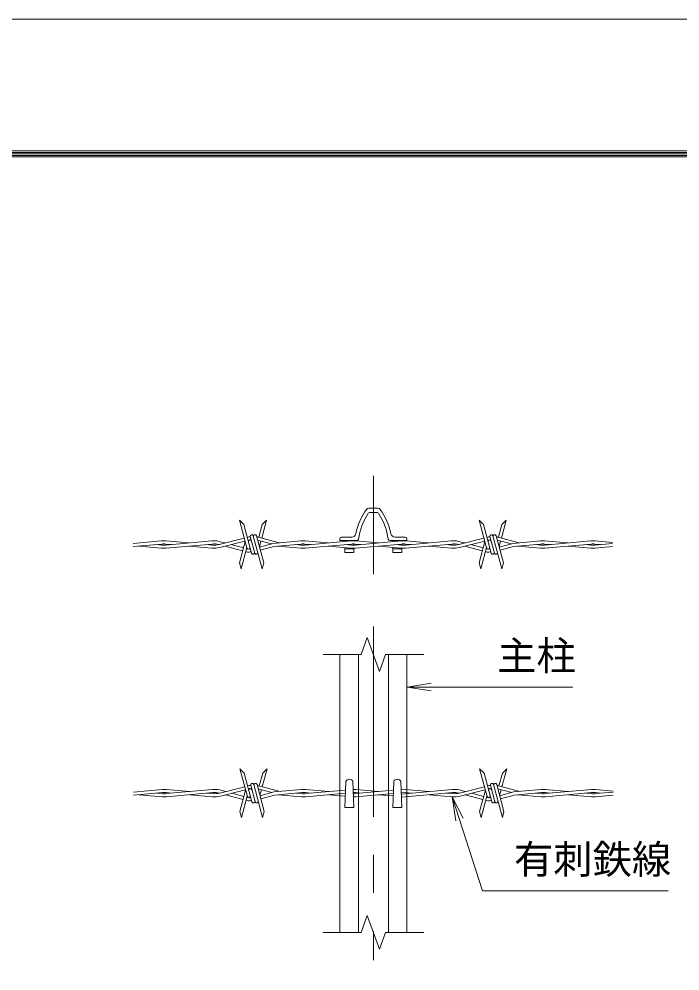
# Model space of a CAD drawing. Units: millimetres, scale not verified. Extents: x -4200 to 4200, y -2970 to 2970.
# Drawn here: x 1462 to 2565, y 1381 to 2970 of the extents above; entities that cross this region are included whole.
import ezdxf
from ezdxf.enums import TextEntityAlignment as Align

# ---------------------------------------------------------------- set-up
doc = ezdxf.new("R2010")
doc.units = ezdxf.units.MM
doc.header["$LTSCALE"] = 10
doc.linetypes.add('USER1', pattern=[50.8, 31.75, -6.35, 6.35, -6.35])
for name, color, linetype, lineweight in [('0-0_D-STR1', 1, 'Continuous', 18), ('0-1_D-BMK', 2, 'USER1', 13), ('0-2_D-STR-DIM', 7, 'Continuous', 13), ('0-3_D-STR3', 3, 'Continuous', 13), ('0-7_D-STR-TXT', 7, 'Continuous', 13), ('0-8_0', 7, 'Continuous', 18), ('0-B_D-TTL', 7, 'Continuous', 18)]:
    doc.layers.add(name, color=color, linetype=linetype, lineweight=lineweight)
doc.styles.add('ＭＳ ゴシック', font='')
doc.styles.get('ＭＳ ゴシック').set_extended_font_data('MS Gothic')

# ---------------------------------------------------------------- blocks, each defined once
blk = doc.blocks.new('_Open')
at = {"layer": '0-8_0'}
blk.add_line((-10, 1.667), (0, 0), dxfattribs=at)
blk.add_lwpolyline([(-10, -1.667), (0, 0), (-10, 0)], dxfattribs=at)

msp = doc.modelspace()

# ---------------------------------------------------------------- linework, layer by layer
at = {"layer": '0-0_D-STR1'}
for p, q in [((2060.8, 2153.49), (2045.85, 2153.49)), ((2058.33, 2146.49), (2048.32, 2146.49)), ((2053.32, 2153.49), (2060.8, 2153.49)), ((2053.32, 2146.49), (2058.33, 2146.49)), ((1997.32, 2099.49), (1997.32, 2102.49)), ((1997.32, 2099.49), (2025.64, 2099.49)), ((2000.32, 2105.49), (2017.19, 2105.49)), ((2005.82, 2098.06), (2005.82, 2099.49)), ((2020.82, 2099.14), (2020.82, 2099.49)), ((2023.13, 2099.49), (2025.64, 2099.49)), ((2081, 2099.49), (2109.32, 2099.49)), ((2085.82, 2097.72), (2085.82, 2099.49)), ((2089.46, 2105.49), (2106.32, 2105.49)), ((2100.82, 2099.06), (2100.82, 2099.49)), ((2109.32, 2099.49), (2109.32, 2102.49)), ((2020.82, 2085.49), (2005.82, 2085.49)), ((2020.82, 2091.97), (2020.82, 2093.94)), ((2020.82, 2079.49), (2020.82, 2086.77)), ((2085.82, 2079.49), (2085.82, 2088.19)), ((2085.82, 2085.49), (2100.82, 2085.49)), ((2085.82, 2085.49), (2100.82, 2085.49)), ((2100.82, 2092.07), (2100.82, 2093.84)), ((2100.82, 2079.49), (2100.82, 2086.85)), ((2085.82, 2079.49), (2100.82, 2079.49)), ((1997.32, 1909.49), (1997.32, 1445.66)), ((2028.32, 1909.49), (2028.32, 1445.66)), ((2078.32, 1445.66), (2078.32, 1909.49)), ((2109.32, 1445.66), (2109.32, 1909.49)), ((2007.32, 1697.24), (2005.82, 1654.24)), ((2019.32, 1697.24), (2020.82, 1654.24)), ((2087.32, 1697.24), (2085.82, 1654.24)), ((2099.32, 1697.24), (2100.82, 1654.24)), ((2020.82, 1654.24), (2005.82, 1654.24)), ((2085.82, 1654.24), (2100.82, 1654.24))]:
    msp.add_line(p, q, dxfattribs=at)
msp.add_lwpolyline([(2020.82, 2079.49), (2005.82, 2079.49), (2005.82, 2087.85)], dxfattribs=at)
for centre, radius, start, end in [((2127.82, 2089.49), 106, 144.25644, 168.25596), ((2127.82, 2089.49), 106, 144.25644, 168.25596), ((2045.85, 2148.49), 5, 90, 144.25644), ((2048.32, 2141.49), 5, 90, 146.81334), ((2058.33, 2141.49), 5, 33.18666, 90), ((2060.8, 2148.49), 5, 35.74356, 90), ((1978.82, 2089.49), 106, 11.74404, 35.74356), ((2127.82, 2089.49), 100, 146.81334, 172.74916), ((1978.82, 2089.49), 100, 7.25084, 33.18666), ((2000.32, 2102.49), 3, 90, 180), ((2017.19, 2112.49), 7, 270, 348.25596), ((2025.64, 2102.49), 3, 270, 352.74916), ((2081, 2102.49), 3, 187.25084, 270), ((2089.46, 2112.49), 7, 191.74404, 270), ((2106.32, 2102.49), 3, 0, 90), ((2013.32, 1694.74), 6.5, 22.61986, 157.38014), ((2093.32, 1694.74), 6.5, 22.61986, 157.38014)]:
    msp.add_arc(centre, radius, start, end, dxfattribs=at)
at = {"layer": '0-1_D-BMK'}
for p, q in [((2053.32, 2207.55), (2053.32, 2043.35)), ((2053.32, 1955.87), (2053.32, 1399.28))]:
    msp.add_line(p, q, dxfattribs=at)
at = {"layer": '0-2_D-STR-DIM'}
for p, q in [((2032.8, 1909.49), (2043.06, 1937.68)), ((2043.06, 1937.68), (2063.58, 1881.3)), ((2032.8, 1909.49), (1969.32, 1909.49)), ((2063.58, 1881.3), (2073.84, 1909.49)), ((2137.32, 1909.49), (2073.84, 1909.49)), ((2032.8, 1445.66), (2043.06, 1473.85)), ((2043.06, 1473.85), (2063.58, 1417.47)), ((2032.8, 1445.66), (1969.32, 1445.66)), ((2063.58, 1417.47), (2073.84, 1445.66)), ((2137.32, 1445.66), (2073.84, 1445.66))]:
    msp.add_line(p, q, dxfattribs=at)
at = {"layer": '0-3_D-STR3'}
for p, q in [((1842.21, 2087.17), (1829.77, 2133.58)), ((1837.12, 2126.23), (1829.77, 2133.58)), ((2242.21, 2087.17), (2229.77, 2133.58)), ((2237.12, 2126.23), (2229.77, 2133.58)), ((1837.12, 2126.23), (1849.92, 2078.47)), ((1867.74, 2126.23), (1862.07, 2105.08)), ((2237.12, 2126.23), (2249.92, 2078.47)), ((2267.74, 2126.23), (2262.07, 2105.08)), ((1700.06, 2099), (1652.43, 2094.74)), ((1783.88, 2099), (1706.73, 2092.09)), ((1707.19, 2099), (1745.53, 2095.57)), ((1796.04, 2093.03), (1837.78, 2103.67)), ((1797.32, 2087.99), (1839.13, 2098.65)), ((1845.34, 2105.6), (1842.83, 2104.93)), ((1844.17, 2099.94), (1846.72, 2100.59)), ((1847.9, 2106.09), (1855.3, 2078.47)), ((1849.48, 2100.19), (1848.03, 2100.58)), ((1852.93, 2107.44), (1867.69, 2052.33)), ((1870.38, 2062.38), (1858.31, 2107.44)), ((1883.24, 2094.03), (1860.25, 2100.19)), ((1860.73, 2100.06), (1860.51, 2099.24)), ((1896.72, 2095.8), (1861.03, 2105.37)), ((1865.75, 2098.72), (1863.2, 2089.19)), ((1932.43, 2099), (1886.4, 2094.88)), ((2016.24, 2099), (1939.09, 2092.09)), ((1939.56, 2099), (1977.9, 2095.57)), ((2100.06, 2099), (2022.91, 2092.09)), ((2023.37, 2099), (2061.72, 2095.57)), ((2183.88, 2099), (2106.73, 2092.09)), ((2107.19, 2099), (2145.53, 2095.57)), ((2196.04, 2093.03), (2237.78, 2103.67)), ((2197.32, 2087.99), (2239.13, 2098.65)), ((2245.34, 2105.6), (2242.83, 2104.93)), ((2244.17, 2099.94), (2246.72, 2100.59)), ((2247.9, 2106.09), (2255.3, 2078.47)), ((2249.48, 2100.19), (2248.03, 2100.58)), ((2252.93, 2107.44), (2267.69, 2052.33)), ((2270.38, 2062.38), (2258.31, 2107.44)), ((2283.24, 2094.03), (2260.25, 2100.19)), ((2260.73, 2100.06), (2260.51, 2099.24)), ((2296.72, 2095.8), (2261.03, 2105.37)), ((2265.75, 2098.72), (2263.2, 2089.19)), ((2332.43, 2099), (2286.4, 2094.88)), ((2416.24, 2099), (2339.09, 2092.09)), ((2339.56, 2099), (2351.42, 2097.93)), ((2339.56, 2099), (2377.9, 2095.57)), ((2423.37, 2099), (2452.43, 2096.4)), ((1700.52, 2093.82), (1652.43, 2089.51)), ((1700.06, 2086.91), (1661.72, 2090.34)), ((1690.89, 2092.96), (1700.52, 2092.09)), ((1716.35, 2092.96), (1706.73, 2093.82)), ((1784.34, 2093.82), (1707.19, 2086.91)), ((1783.88, 2086.91), (1745.53, 2090.34)), ((1774.71, 2092.96), (1784.34, 2092.09)), ((1805.91, 2095.55), (1799.97, 2097.14)), ((1835.16, 2082.33), (1805.88, 2090.18)), ((1836.51, 2087.35), (1816.17, 2092.8)), ((1842.03, 2087.84), (1832.51, 2052.33)), ((1844.04, 2085.33), (1841.53, 2086.01)), ((1847.9, 2086.01), (1845.39, 2085.33)), ((1886.4, 2094.88), (1863.33, 2088.7)), ((1864.68, 2083.67), (1887.31, 2089.74)), ((1887.31, 2089.74), (1932.89, 2093.82)), ((1932.43, 2086.91), (1894.08, 2090.34)), ((1923.26, 2092.96), (1932.89, 2092.09)), ((1948.72, 2092.96), (1939.09, 2093.82)), ((2016.71, 2093.82), (1939.56, 2086.91)), ((2016.24, 2086.91), (1977.9, 2090.34)), ((2007.08, 2092.96), (2016.71, 2092.09)), ((2032.54, 2092.96), (2022.91, 2093.82)), ((2100.52, 2093.82), (2023.37, 2086.91)), ((2100.06, 2086.91), (2061.72, 2090.34)), ((2090.89, 2092.96), (2100.52, 2092.09)), ((2116.35, 2092.96), (2106.73, 2093.82)), ((2184.34, 2093.82), (2107.19, 2086.91)), ((2183.88, 2086.91), (2145.53, 2090.34)), ((2174.71, 2092.96), (2184.34, 2092.09)), ((2205.91, 2095.55), (2199.97, 2097.14)), ((2235.16, 2082.33), (2205.88, 2090.18)), ((2236.51, 2087.35), (2216.17, 2092.8)), ((2242.03, 2087.84), (2232.51, 2052.33)), ((2244.04, 2085.33), (2241.53, 2086.01)), ((2247.9, 2086.01), (2245.39, 2085.33)), ((2286.4, 2094.88), (2263.33, 2088.7)), ((2264.68, 2083.67), (2287.31, 2089.74)), ((2287.31, 2089.74), (2332.89, 2093.82)), ((2332.43, 2086.91), (2294.08, 2090.34)), ((2323.26, 2092.96), (2332.89, 2092.09)), ((2348.72, 2092.96), (2339.09, 2093.82)), ((2348.72, 2092.96), (2339.09, 2093.82)), ((2351.42, 2093.2), (2339.09, 2092.09)), ((2416.71, 2093.82), (2339.56, 2086.91)), ((2351.42, 2087.98), (2339.56, 2086.91)), ((2416.24, 2086.91), (2377.9, 2090.34)), ((2407.08, 2092.96), (2416.71, 2092.09)), ((2452.43, 2094.74), (2422.91, 2092.09)), ((2432.54, 2092.96), (2422.91, 2093.82)), ((2452.43, 2089.51), (2423.37, 2086.91)), ((1840.19, 2080.98), (1841.82, 2080.55)), ((1849.25, 2080.98), (1847.62, 2080.55)), ((2240.19, 2080.98), (2241.82, 2080.55)), ((2249.25, 2080.98), (2247.62, 2080.55)), ((1870.38, 2062.38), (1867.69, 2052.33)), ((2270.38, 2062.38), (2267.69, 2052.33)), ((1843.1, 1672.23), (1830.66, 1718.64)), ((1838.01, 1711.29), (1830.66, 1718.64)), ((2243.1, 1672.23), (2230.66, 1718.64)), ((2238.01, 1711.29), (2230.66, 1718.64)), ((1838.01, 1711.29), (1850.81, 1663.53)), ((1868.63, 1711.29), (1862.96, 1690.15)), ((2238.01, 1711.29), (2250.81, 1663.53)), ((2268.63, 1711.29), (2262.96, 1690.15)), ((1796.93, 1678.1), (1838.67, 1688.74)), ((1846.23, 1690.66), (1843.72, 1689.99)), ((1845.06, 1685), (1847.61, 1685.65)), ((1848.79, 1691.16), (1856.19, 1663.53)), ((1850.37, 1685.25), (1848.92, 1685.64)), ((1853.82, 1692.5), (1868.58, 1637.39)), ((1871.27, 1647.44), (1859.2, 1692.5)), ((1884.13, 1679.09), (1861.14, 1685.25)), ((1861.62, 1685.12), (1861.4, 1684.3)), ((1897.61, 1680.86), (1861.92, 1690.43)), ((2099.76, 1684.8), (2146.42, 1680.63)), ((2196.93, 1678.1), (2238.67, 1688.74)), ((2246.23, 1690.66), (2243.72, 1689.99)), ((2245.06, 1685), (2247.61, 1685.65)), ((2248.79, 1691.16), (2256.19, 1663.53)), ((2250.37, 1685.25), (2248.92, 1685.64)), ((2253.82, 1692.5), (2268.58, 1637.39)), ((2271.27, 1647.44), (2259.2, 1692.5)), ((2284.13, 1679.09), (2261.14, 1685.25)), ((2261.62, 1685.12), (2261.4, 1684.3)), ((2297.61, 1680.86), (2261.92, 1690.43)), ((1700.95, 1684.06), (1653.32, 1679.8)), ((1701.41, 1678.88), (1653.32, 1674.58)), ((1700.95, 1671.98), (1662.61, 1675.41)), ((1691.78, 1678.02), (1701.41, 1677.16)), ((1784.77, 1684.06), (1707.62, 1677.16)), ((1717.24, 1678.02), (1707.62, 1678.88)), ((1708.08, 1684.06), (1746.42, 1680.63)), ((1785.23, 1678.88), (1708.08, 1671.98)), ((1784.77, 1671.98), (1746.42, 1675.41)), ((1775.6, 1678.02), (1785.23, 1677.16)), ((1798.21, 1673.06), (1840.02, 1683.71)), ((1806.8, 1680.61), (1800.86, 1682.2)), ((1836.05, 1667.39), (1806.77, 1675.24)), ((1837.4, 1672.41), (1817.06, 1677.86)), ((1842.92, 1672.91), (1833.4, 1637.39)), ((1844.93, 1670.39), (1842.42, 1671.07)), ((1848.79, 1671.07), (1846.28, 1670.39)), ((1866.64, 1683.78), (1864.09, 1674.25)), ((1887.29, 1679.94), (1864.22, 1673.76)), ((1865.57, 1668.74), (1888.2, 1674.8)), ((1933.32, 1684.06), (1887.29, 1679.94)), ((1888.2, 1674.8), (1933.78, 1678.88)), ((1933.32, 1671.98), (1894.97, 1675.41)), ((1924.15, 1678.02), (1933.78, 1677.16)), ((2006.83, 1683.14), (1939.98, 1677.16)), ((1949.61, 1678.02), (1939.98, 1678.88)), ((1940.45, 1684.06), (1978.79, 1680.63)), ((2006.65, 1677.9), (1940.45, 1671.98)), ((2006.47, 1672.93), (1978.79, 1675.41)), ((2086.82, 1682.79), (2023.8, 1677.16)), ((2033.43, 1678.02), (2023.8, 1678.88)), ((2024.26, 1684.06), (2062.61, 1680.63)), ((2086.64, 1677.56), (2024.26, 1671.98)), ((2086.49, 1673.27), (2062.61, 1675.41)), ((2117.24, 1678.02), (2099.94, 1679.57)), ((2184.77, 1684.06), (2100.05, 1676.48)), ((2185.23, 1678.88), (2100.23, 1671.27)), ((2184.77, 1671.98), (2146.42, 1675.41)), ((2175.6, 1678.02), (2185.23, 1677.16)), ((2198.21, 1673.06), (2240.02, 1683.71)), ((2206.8, 1680.61), (2200.86, 1682.2)), ((2236.05, 1667.39), (2206.77, 1675.24)), ((2237.4, 1672.41), (2217.06, 1677.86)), ((2242.92, 1672.91), (2233.4, 1637.39)), ((2244.93, 1670.39), (2242.42, 1671.07)), ((2248.79, 1671.07), (2246.28, 1670.39)), ((2266.64, 1683.78), (2264.09, 1674.25)), ((2287.29, 1679.94), (2264.22, 1673.76)), ((2265.57, 1668.74), (2288.2, 1674.8)), ((2333.32, 1684.06), (2287.29, 1679.94)), ((2288.2, 1674.8), (2333.78, 1678.88)), ((2333.32, 1671.98), (2294.97, 1675.41)), ((2324.15, 1678.02), (2333.78, 1677.16)), ((2417.13, 1684.06), (2339.98, 1677.16)), ((2349.61, 1678.02), (2339.98, 1678.88)), ((2349.61, 1678.02), (2339.98, 1678.88)), ((2352.31, 1678.26), (2339.98, 1677.16)), ((2340.45, 1684.06), (2352.31, 1683)), ((2340.45, 1684.06), (2378.79, 1680.63)), ((2417.6, 1678.88), (2340.45, 1671.98)), ((2352.31, 1673.04), (2340.45, 1671.98)), ((2417.13, 1671.98), (2378.79, 1675.41)), ((2407.97, 1678.02), (2417.6, 1677.16)), ((2453.32, 1679.8), (2423.8, 1677.16)), ((2433.43, 1678.02), (2423.8, 1678.88)), ((2424.26, 1684.06), (2453.32, 1681.46)), ((2453.32, 1674.58), (2424.26, 1671.98)), ((1841.08, 1666.04), (1842.71, 1665.61)), ((1850.14, 1666.04), (1848.51, 1665.61)), ((2241.08, 1666.04), (2242.71, 1665.61)), ((2250.14, 1666.04), (2248.51, 1665.61)), ((1871.27, 1647.44), (1868.58, 1637.39)), ((2271.27, 1647.44), (2268.58, 1637.39))]:
    msp.add_line(p, q, dxfattribs=at)
for points in [[(1867.74, 2126.23), (1875.09, 2133.58), (1867.1, 2103.74)], [(2267.74, 2126.23), (2275.09, 2133.58), (2267.1, 2103.74)], [(1839.33, 2097.89), (1829.82, 2062.38), (1832.51, 2052.33)], [(2239.33, 2097.89), (2229.82, 2062.38), (2232.51, 2052.33)], [(1868.63, 1711.29), (1875.98, 1718.64), (1867.99, 1688.8)], [(2268.63, 1711.29), (2275.98, 1718.64), (2267.99, 1688.8)], [(1840.22, 1682.95), (1830.71, 1647.44), (1833.4, 1637.39)], [(2240.22, 1682.95), (2230.71, 1647.44), (2233.4, 1637.39)]]:
    msp.add_lwpolyline(points, dxfattribs=at)
for centre, radius, start, end in [((1703.62, 2059.16), 40, 84.88752, 95), ((1787.44, 2059.16), 40, 71.7501, 95.11248), ((1847.36, 2098.07), 2.6, 15, 195), ((1847.36, 2098.07), 7.8, 85.52878, 105), ((1850.41, 2106.77), 2.6, 15, 195), ((1855.8, 2106.77), 2.6, 15, 195), ((1858.13, 2094.55), 11.2, 75, 86.73065), ((1935.99, 2059.16), 40, 84.88752, 95), ((2019.81, 2059.16), 40, 84.88752, 95), ((2103.62, 2059.16), 40, 84.88752, 95), ((2187.44, 2059.16), 40, 71.7501, 95.11248), ((2247.36, 2098.07), 2.6, 15, 195), ((2247.36, 2098.07), 7.8, 85.52878, 105), ((2250.41, 2106.77), 2.6, 15, 195), ((2255.8, 2106.77), 2.6, 15, 195), ((2258.13, 2094.55), 11.2, 75, 86.73065), ((2335.99, 2059.16), 40, 84.88752, 95), ((2335.99, 2059.16), 40, 84.88752, 95), ((2419.81, 2059.16), 40, 84.88752, 95), ((1703.62, 2126.76), 40, 265, 275.11248), ((1703.62, 2059.16), 34.8, 84.88752, 95), ((1703.62, 2126.76), 34.8, 265, 275.11248), ((1787.44, 2126.76), 40, 264.88752, 284.29953), ((1787.44, 2059.16), 34.8, 76.22606, 95.11248), ((1787.44, 2126.76), 34.8, 264.88752, 284.29953), ((1844.72, 2087.84), 2.6, 195, 15), ((1935.99, 2126.76), 40, 265, 275.11248), ((1935.99, 2059.16), 34.8, 84.88752, 95), ((1935.99, 2126.76), 34.8, 265, 275.11248), ((2019.81, 2126.76), 40, 265, 275.11248), ((2019.81, 2059.16), 34.8, 84.88752, 95), ((2019.81, 2126.76), 34.8, 265, 275.11248), ((2103.62, 2126.76), 40, 265, 275.11248), ((2103.62, 2059.16), 34.8, 84.88752, 95), ((2103.62, 2126.76), 34.8, 265, 275.11248), ((2187.44, 2126.76), 40, 264.88752, 284.29953), ((2187.44, 2059.16), 34.8, 76.22606, 95.11248), ((2187.44, 2126.76), 34.8, 264.88752, 284.29953), ((2244.72, 2087.84), 2.6, 195, 15), ((2335.99, 2126.76), 40, 265, 275.11248), ((2335.99, 2126.76), 40, 265, 275.11248), ((2335.99, 2059.16), 34.8, 84.88752, 95), ((2335.99, 2059.16), 34.8, 84.88752, 95), ((2335.99, 2126.76), 34.8, 265, 275.11248), ((2335.99, 2126.76), 34.8, 265, 275.11248), ((2419.81, 2126.76), 40, 265, 275.11248), ((2419.81, 2059.16), 34.8, 84.88752, 95), ((2419.81, 2126.76), 34.8, 265, 275.11248), ((1844.72, 2091.36), 11.2, 255, 285), ((1852.43, 2079.14), 2.6, 195, 15), ((1857.82, 2079.14), 2.6, 195, 15), ((2244.72, 2091.36), 11.2, 255, 285), ((2252.43, 2079.14), 2.6, 195, 15), ((2257.82, 2079.14), 2.6, 195, 15), ((1704.51, 1644.22), 40, 84.88752, 95), ((1788.33, 1644.22), 40, 71.7501, 95.11248), ((1848.25, 1683.13), 2.6, 15, 195), ((1848.25, 1683.13), 7.8, 85.52878, 105), ((1851.3, 1691.83), 2.6, 15, 195), ((1856.69, 1691.83), 2.6, 15, 195), ((1859.02, 1679.61), 11.2, 75, 86.73065), ((1936.88, 1644.22), 40, 84.88752, 95), ((2020.7, 1644.22), 40, 84.88752, 91.31965), ((2188.33, 1644.22), 40, 71.7501, 95.11248), ((2248.25, 1683.13), 2.6, 15, 195), ((2248.25, 1683.13), 7.8, 85.52878, 105), ((2251.3, 1691.83), 2.6, 15, 195), ((2256.69, 1691.83), 2.6, 15, 195), ((2259.02, 1679.61), 11.2, 75, 86.73065), ((2336.88, 1644.22), 40, 84.88752, 95), ((2336.88, 1644.22), 40, 84.88752, 95), ((2420.7, 1644.22), 40, 84.88752, 95), ((1704.51, 1711.82), 40, 265, 275.11248), ((1704.51, 1644.22), 34.8, 84.88752, 95), ((1704.51, 1711.82), 34.8, 265, 275.11248), ((1788.33, 1711.82), 40, 264.88752, 284.29953), ((1788.33, 1644.22), 34.8, 76.22606, 95.11248), ((1788.33, 1711.82), 34.8, 264.88752, 284.29953), ((1845.61, 1672.91), 2.6, 195, 15), ((1936.88, 1711.82), 40, 265, 275.11248), ((1936.88, 1644.22), 34.8, 84.88752, 95), ((1936.88, 1711.82), 34.8, 265, 275.11248), ((2020.7, 1644.22), 34.8, 84.88752, 91.2183), ((2020.7, 1711.82), 34.8, 268.89577, 275.11248), ((2020.7, 1711.82), 40, 269.29936, 275.11248), ((2188.33, 1711.82), 40, 264.88752, 284.29953), ((2188.33, 1644.22), 34.8, 76.22606, 95.11248), ((2188.33, 1711.82), 34.8, 264.88752, 284.29953), ((2245.61, 1672.91), 2.6, 195, 15), ((2336.88, 1711.82), 40, 265, 275.11248), ((2336.88, 1711.82), 40, 265, 275.11248), ((2336.88, 1644.22), 34.8, 84.88752, 95), ((2336.88, 1644.22), 34.8, 84.88752, 95), ((2336.88, 1711.82), 34.8, 265, 275.11248), ((2336.88, 1711.82), 34.8, 265, 275.11248), ((2420.7, 1711.82), 40, 265, 275.11248), ((2420.7, 1644.22), 34.8, 84.88752, 95), ((2420.7, 1711.82), 34.8, 265, 275.11248), ((1845.61, 1676.43), 11.2, 255, 285), ((1853.32, 1664.21), 2.6, 195, 15), ((1858.71, 1664.21), 2.6, 195, 15), ((2245.61, 1676.43), 11.2, 255, 285), ((2253.32, 1664.21), 2.6, 195, 15), ((2258.71, 1664.21), 2.6, 195, 15)]:
    msp.add_arc(centre, radius, start, end, dxfattribs=at)
at = {"layer": '0-7_D-STR-TXT'}
msp.add_line((2386.35, 1855.15), (2111.69, 1855.15), dxfattribs=at)
msp.add_lwpolyline([(2545.08, 1514.77), (2235.53, 1514.77), (2185.38, 1670.07)], dxfattribs=at)
at = {"layer": '0-B_D-TTL', "color": 2}
msp.add_lwpolyline([(-4200, 2970), (4200, 2970), (4200, -2970), (-4200, -2970)], close=True, dxfattribs=at)
at = {"layer": '0-B_D-TTL'}
for points in [[(-3930, 2750), (3930, 2750), (3930, -2750), (-3930, -2750)], [(-3927.5, 2747.5), (3927.5, 2747.5), (3927.5, -2747.5), (-3927.5, -2747.5)], [(-3925, 2745), (3925, 2745), (3925, -2745), (-3925, -2745)], [(-3922.5, 2742.5), (3922.5, 2742.5), (3922.5, -2742.5), (-3922.5, -2742.5)], [(-3920, 2740), (3920, 2740), (3920, -2740), (-3920, -2740)]]:
    msp.add_lwpolyline(points, close=True, dxfattribs=at)

# ---------------------------------------------------------------- block references
at = {"layer": '0-7_D-STR-TXT', "xscale": 4, "yscale": 4}
for p, rotation in [((2109.69, 1855.15), 180), ((2184.77, 1671.98), 107.89556)]:
    msp.add_blockref('_Open', p, dxfattribs=dict(at, rotation=rotation))

# ---------------------------------------------------------------- texts
at = {"layer": '0-7_D-STR-TXT', "style": 'ＭＳ ゴシック'}
for s, p in [('主柱', (2259.96, 1868.88)), ('有刺鉄線', (2287.97, 1529.13))]:
    msp.add_text(s, height=48.09, dxfattribs=at).set_placement(p, align=Align.BOTTOM_LEFT)

doc.saveas('drawing.dxf')
